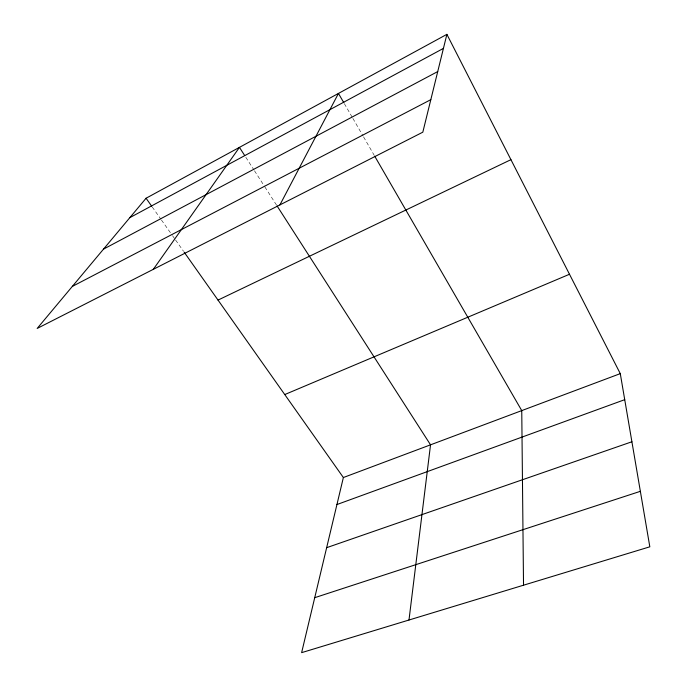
<?xml version="1.0" encoding="UTF-8"?>
<svg xmlns="http://www.w3.org/2000/svg" width="687" height="687" viewBox="0 0 687 687"><rect width="100%" height="100%" fill="white"/><g stroke="black" fill="none" stroke-linecap="round" stroke-linejoin="round"><path stroke-width="0.52" stroke-dasharray="3.44 2.58" d="M152.222 206.95L160.835 219.136M161.445 220.012L171.905 234.808M172.514 235.675L174.979 239.162M175.589 240.029L183.584 251.348M245.809 157.271L253.907 169.869M254.482 170.771L264.315 186.074M264.89 186.976L276.457 204.975M344.333 103.617L352.354 117.494M352.895 118.422L363.054 136.009M363.586 136.928L374.286 155.442"/><path stroke-width="1.03" d="M408.988 620.018L430.534 444.824L277.033 205.877M184.202 252.215L343.371 477.534L301.627 652.65L649.825 546.809L620.284 373.634L446.885 34.35L146.073 198.242L37.175 328.446L422.823 132.17L446.885 34.35M279.91 204.906L338.451 93.432L343.801 102.689M153.321 269.33L239.454 147.37L244.649 155.468M129.852 217.642L443.433 48.391M103.514 249.132L437.731 71.568M72.324 286.419L430.818 99.658M218.019 300.09L510.93 159.667M284.753 394.561L569.497 274.259M343.371 477.534L620.284 373.634M336.931 504.541L624.723 399.671M326.643 547.685L631.911 441.767M314.732 597.681L640.361 491.325M146.073 198.242L151.612 206.083M374.819 156.37L521.751 410.603L523.528 585.195"/></g></svg>
